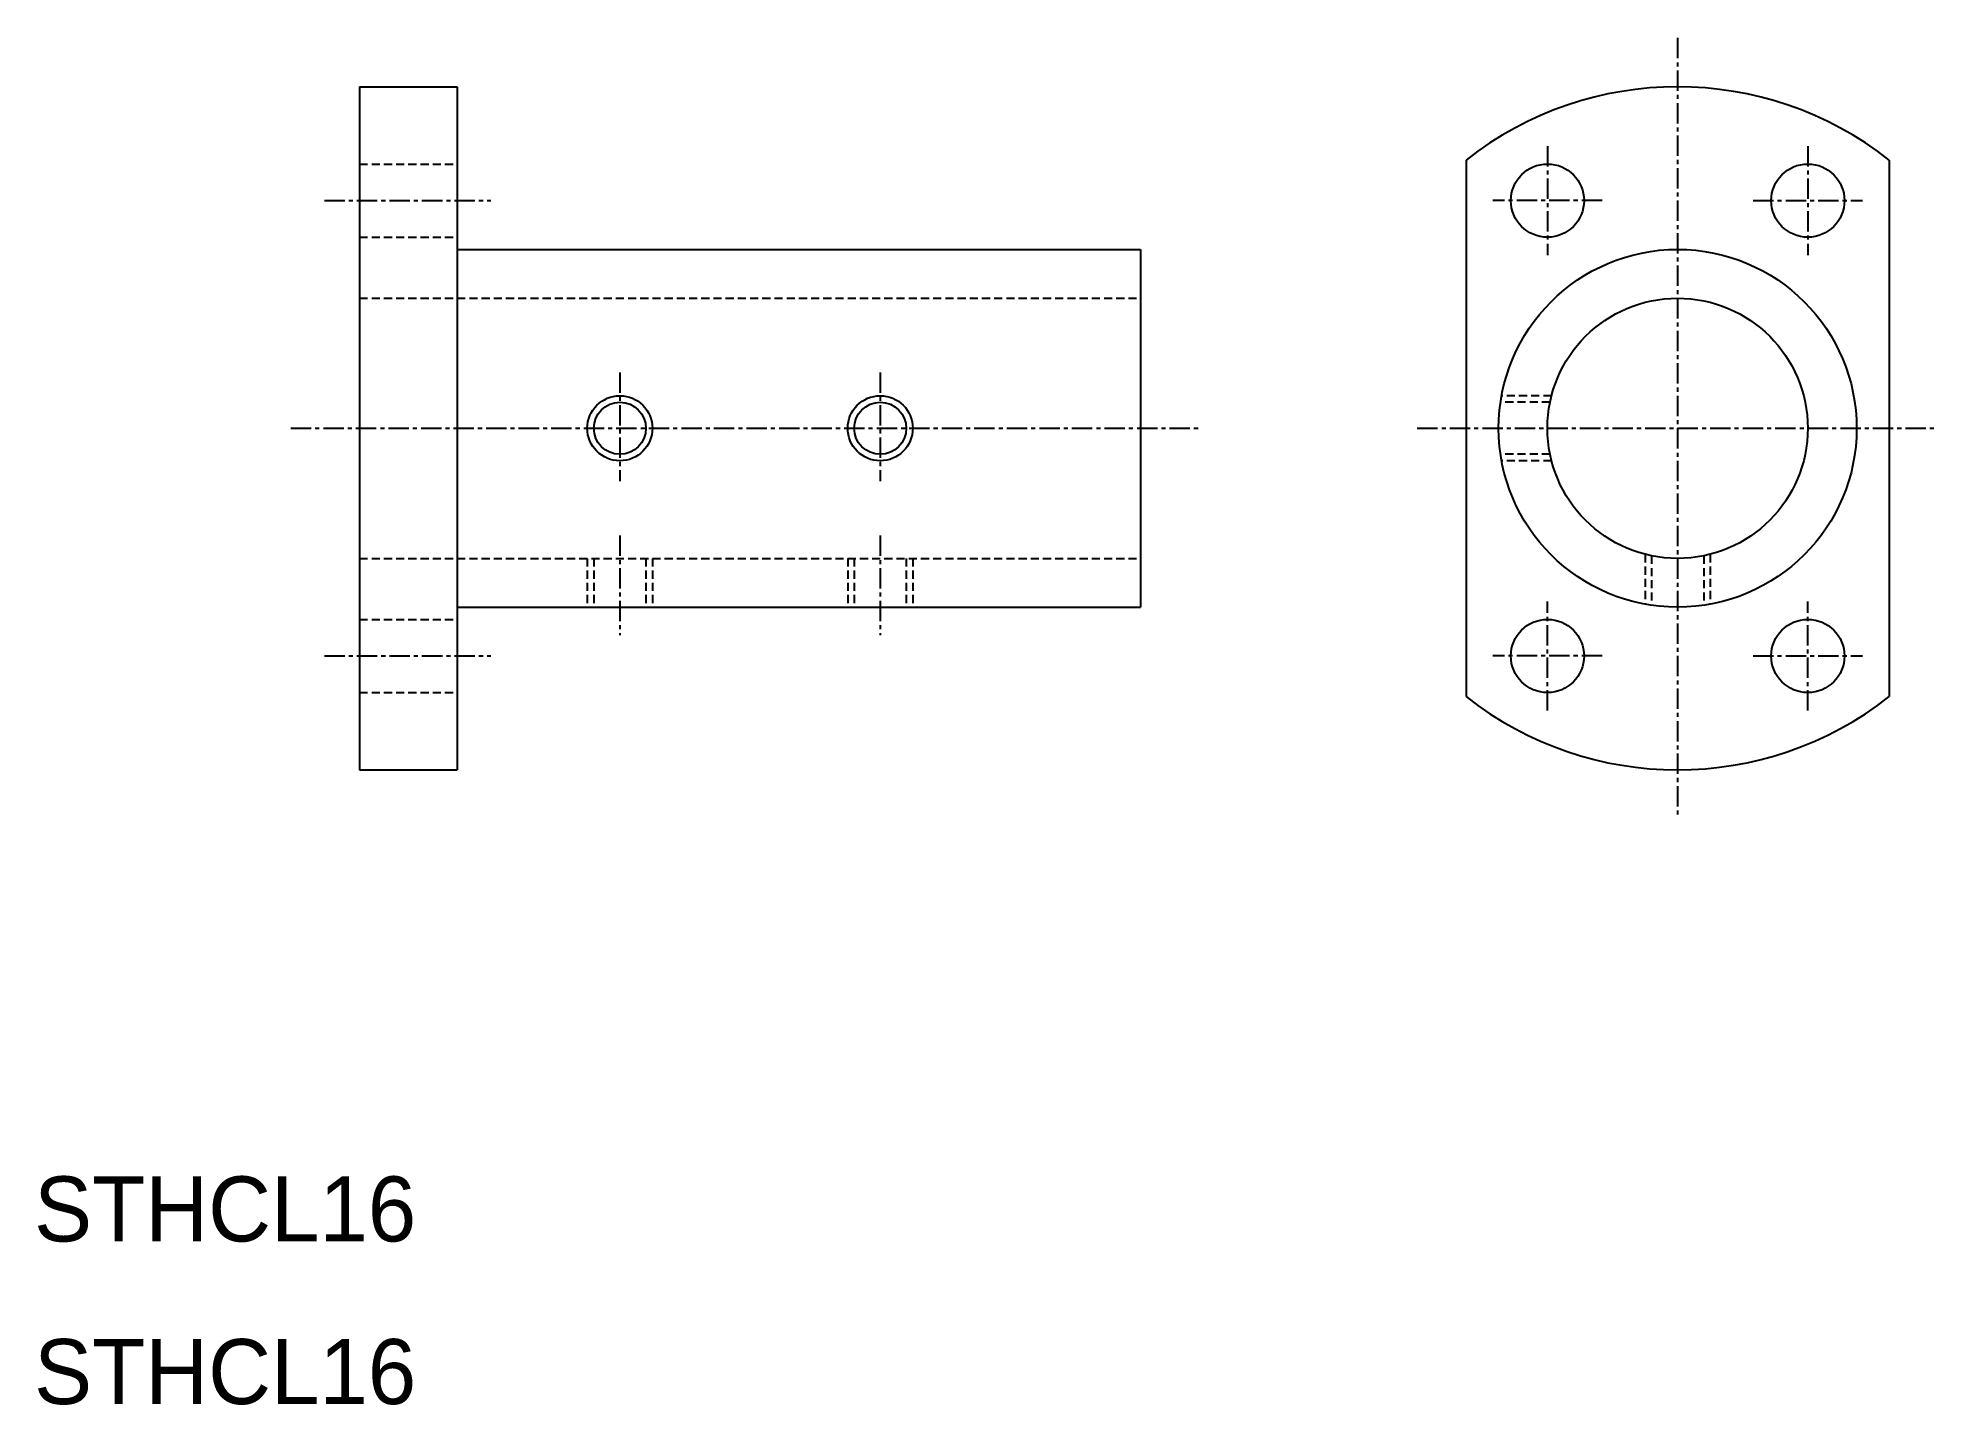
# Model space of a CAD drawing. Extents: x 10 to 127, y 10 to 94.
import ezdxf

# ---------------------------------------------------------------- set-up
doc = ezdxf.new("R2010")
doc.units = 0
doc.linetypes.add('CENTER', pattern=[2, 1.25, -0.25, 0.25, -0.25])
doc.linetypes.add('DASHED', pattern=[0.75, 0.5, -0.25])
doc.layers.get('0').update_dxf_attribs({"linetype": 'CONTINUOUS'})
doc.layers.add('CENTER', color=1, linetype='CENTER')

msp = doc.modelspace()

# ---------------------------------------------------------------- linework, layer by layer
at = {"color": 7, "linetype": 'CONTINUOUS'}
for p, q in [((30, 91), (30, 49)), ((30, 91), (36, 91)), ((36, 91), (36, 49)), ((98, 86.49), (98, 53.51)), ((124, 86.49), (124, 53.51)), ((36, 81), (78, 81)), ((78, 81), (78, 59)), ((30, 80.5), (30, 80.5)), ((30, 70), (30, 70)), ((36, 59), (78, 59)), ((30, 49), (36, 49))]:
    msp.add_line(p, q, dxfattribs=at)
at = {"color": 3, "linetype": 'DASHED'}
for p, q in [((30, 86.25), (36, 86.25)), ((30, 81.75), (36, 81.75)), ((30, 78), (78, 78)), ((103.16, 71.6), (100.12, 71.6)), ((103.25, 72), (100.18, 72)), ((103.16, 68.4), (100.12, 68.4)), ((103.25, 68), (100.18, 68)), ((30, 62), (78, 62)), ((44, 62), (44, 59)), ((44.4, 62), (44.4, 59)), ((47.6, 62), (47.6, 59)), ((48, 62), (48, 59)), ((60, 62), (60, 59)), ((60.4, 62), (60.4, 59)), ((63.6, 62), (63.6, 59)), ((64, 62), (64, 59)), ((109, 62.25), (109, 59.18)), ((109.4, 62.16), (109.4, 59.12)), ((112.6, 62.16), (112.6, 59.12)), ((113, 62.25), (113, 59.18)), ((30, 58.25), (36, 58.25)), ((30, 53.75), (36, 53.75))]:
    msp.add_line(p, q, dxfattribs=at)
at = {"color": 7, "linetype": 'CONTINUOUS'}
for centre, radius in [((103, 84), 2.25), ((119, 84), 2.25), ((111, 70), 11), ((111, 70), 8), ((46, 70), 1.6), ((62, 70), 1.6), ((103, 56), 2.25), ((119, 56), 2.25)]:
    msp.add_circle(centre, radius, dxfattribs=at)
at = {"color": 3}
for centre in [(46, 70), (62, 70)]:
    msp.add_circle(centre, 2, dxfattribs=at)
at = {"color": 7, "linetype": 'CONTINUOUS'}
for start, end in [(51.7534, 128.2466), (231.7534, 308.2466)]:
    msp.add_arc((111, 70), 21, start, end, dxfattribs=at)
at = {"layer": 'CENTER', "color": 1, "linetype": 'CENTER'}
for p, q in [((111, 94), (111, 46)), ((103, 87.35), (103, 80.65)), ((119, 87.35), (119, 80.65)), ((27.84, 84), (38.06, 84)), ((106.36, 84), (99.64, 84)), ((115.64, 84), (122.36, 84)), ((46, 73.43), (46, 66.75)), ((62, 73.43), (62, 66.75)), ((25.78, 70), (81.74, 70)), ((95, 70), (127, 70)), ((46, 63.4), (46, 57.28)), ((62, 63.4), (62, 57.28)), ((103, 52.65), (103, 59.35)), ((119, 52.65), (119, 59.35)), ((27.84, 56), (38.06, 56)), ((106.36, 56), (99.64, 56)), ((115.64, 56), (122.36, 56))]:
    msp.add_line(p, q, dxfattribs=at)

# ---------------------------------------------------------------- texts
at = {"color": 7, "linetype": 'CONTINUOUS'}
for p in [(10, 20), (10, 10)]:
    msp.add_text('STHCL16', height=4, dxfattribs=at).set_placement(p)

doc.saveas('drawing.dxf')
